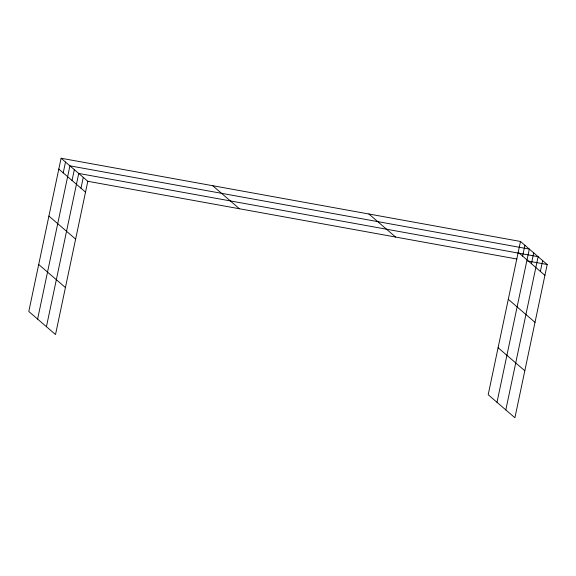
<?xml version="1.0" encoding="UTF-8"?>
<svg xmlns="http://www.w3.org/2000/svg" width="576" height="576" viewBox="0 0 576 576"><rect width="100%" height="100%" fill="white"/><g stroke="black" fill="none" stroke-linecap="round" stroke-linejoin="round"><path stroke-width="0.86" d="M61.092 158.242L28.8 311.486L55.519 334.534L87.811 181.289L61.092 158.242L520.481 241.466L547.2 264.514L514.908 417.758L488.189 394.711L520.481 241.466M63.223 172.872L65.506 162.043M37.62 319.09L69.912 165.845L529.301 249.07L497.002 402.322M72.036 180.482L74.318 169.646M46.433 326.7L78.732 173.448L538.114 256.68L505.822 409.925M80.986 188.201L83.268 177.372M522.605 256.104L524.887 245.268M531.425 263.707L533.707 252.878M540.374 271.433L542.657 260.597M87.811 181.289L516.881 259.02M527.278 260.906L547.2 264.514M518.198 252.302L544.918 275.35M508.291 299.297L535.01 322.344M368.885 213.998L395.604 237.053M498.089 347.717L524.808 370.764M212.695 185.702L239.414 208.757M58.81 169.07L85.529 192.125M48.91 216.065L75.629 239.119M38.707 264.485L65.426 287.539"/></g></svg>
